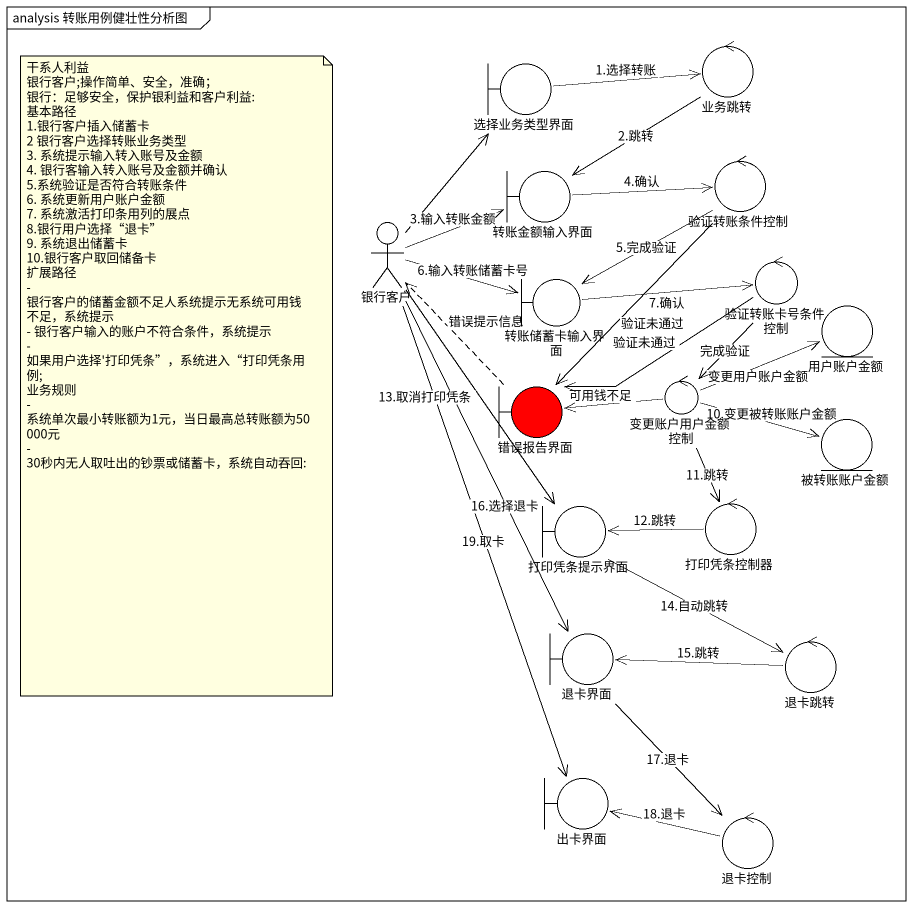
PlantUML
@startuml
mainframe analysis 转账用例健壮性分析图
control 业务跳转
boundary 选择业务类型界面
control 验证转账条件控制
boundary 转账金额输入界面
actor 银行客户
control 验证转账卡号条件控制
boundary 转账储蓄卡输入界面
entity 用户账户金额
boundary 错误报告界面 #FF0000
control 变更账户用户金额控制
entity 被转账账户金额
boundary 打印凭条提示界面
control 打印凭条控制器
boundary 退卡界面
control 退卡跳转
boundary 出卡界面
control 退卡控制
业务跳转 --> 转账金额输入界面 : 2.跳转
选择业务类型界面 -right-> 业务跳转 : 1.选择转账
验证转账条件控制 --> 转账储蓄卡输入界面 : 5.完成验证
验证转账条件控制 --> 错误报告界面 : 验证未通过
转账金额输入界面 -right-> 验证转账条件控制 : 4.确认
银行客户 -up-> 选择业务类型界面
银行客户 -right-> 转账金额输入界面 : 3.输入转账金额
银行客户 -right-> 转账储蓄卡输入界面 : 6.输入转账储蓄卡号
银行客户 --> 打印凭条提示界面 : 13.取消打印凭条
银行客户 --> 退卡界面 : 16.选择退卡
银行客户 --> 出卡界面 : 19.取卡
验证转账卡号条件控制 -left-> 错误报告界面 : 验证未通过
验证转账卡号条件控制 --> 变更账户用户金额控制 : 完成验证
转账储蓄卡输入界面 -right-> 验证转账卡号条件控制 : 7.确认
错误报告界面 .up.> 银行客户 : 错误提示信息
变更账户用户金额控制 -right-> 用户账户金额 : 变更用户账户金额
变更账户用户金额控制 -left-> 错误报告界面 : 可用钱不足
变更账户用户金额控制 -right-> 被转账账户金额 : 10.变更被转账账户金额
变更账户用户金额控制 --> 打印凭条控制器 : 11.跳转
打印凭条提示界面 --> 退卡跳转 : 14.自动跳转
打印凭条控制器 -left-> 打印凭条提示界面 : 12.跳转
退卡界面 --> 退卡控制 : 17.退卡
退卡跳转 -left-> 退卡界面 : 15.跳转
退卡控制 -left-> 出卡界面 : 18.退卡
note as N1
  干系人利益
  银行客户;操作简单、安全，准确；
  银行：足够安全，保护银利益和客户利益:
  基本路径
  1.银行客户插入储蓄卡
  2 银行客户选择转账业务类型
  3. 系统提示输入转入账号及金额
  4. 银行客输入转入账号及金额并确认
  5.系统验证是否符合转账条件
  6. 系统更新用户账户金额
  7. 系统激活打印条用列的展点
  8.银行用户选择“退卡”
  9. 系统退出储蓄卡
  10.银行客户取回储备卡
  扩展路径
  - 银行客户的储蓄金额不足人系统提示无系统可用钱不足，系统提示
  - 银行客户输入的账户不符合条件，系统提示
  - 如果用户选择'打印凭条”，系统进入“打印凭条用例;
  业务规则
  - 系统单次最小转账额为1元，当日最高总转账额为50000元
  - 30秒内无人取吐出的钞票或储蓄卡，系统自动吞回:
end note
@enduml
